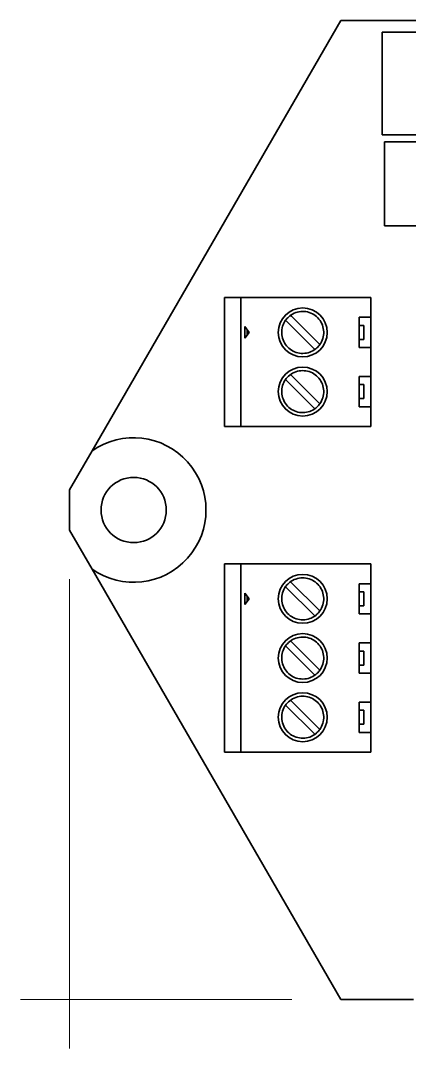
# Model space of a CAD drawing. Header units: millimetres. Extents: x -2 to 186, y -2 to 123.
# Drawn here: x -2.1 to 14.57, y -2.1 to 42 of the extents above; entities that cross this region are included whole.
import ezdxf

# ---------------------------------------------------------------- set-up
doc = ezdxf.new("R2010")
doc.units = ezdxf.units.MM
doc.header["$LTSCALE"] = 0.75
doc.layers.add('Dimensions', color=7, linetype='Continuous', lineweight=18)
doc.layers.add('表示', color=7, linetype='Continuous', lineweight=35)

# ---------------------------------------------------------------- blocks, each defined once
blk = doc.blocks.new('*U6')
at = {"layer": 'Dimensions', "color": 0, "ltscale": 0.75, "transparency": 16777216}
for p, q in [((0, 18.036207), (0, -2.1)), ((9.525644, 0), (-2.1, 0))]:
    blk.add_line(p, q, dxfattribs=at)

msp = doc.modelspace()

# ---------------------------------------------------------------- linework, layer by layer
at = {"layer": '表示', "extrusion": (-1e-16, -1, 0)}
for p, q in [((11.626, 42), (0.964, 23.534)), ((18.75, 42), (11.626, 42)), ((22.1, 41.5), (13.4, 41.5)), ((13.4, 41.5), (13.4, 37.1)), ((13.4, 37.1), (22.1, 37.1)), ((22, 36.8), (13.5, 36.8)), ((13.5, 36.8), (13.5, 33.2)), ((13.5, 33.2), (22, 33.2)), ((6.845, 30.115), (6.645, 30.115)), ((6.645, 24.585), (6.645, 30.115)), ((7.345, 30.115), (6.845, 30.115)), ((8.531, 30.115), (7.345, 30.115)), ((7.345, 24.585), (7.345, 30.115)), ((8.719, 30.115), (8.531, 30.115)), ((11.278, 30.115), (8.719, 30.115)), ((11.47, 30.115), (11.278, 30.115)), ((12.915, 30.115), (11.47, 30.115)), ((12.915, 29.27), (12.915, 30.115)), ((9.549, 29.282), (10.66, 28.17)), ((12.415, 27.97), (12.415, 29.27)), ((12.415, 29.27), (12.915, 29.27)), ((12.915, 27.97), (12.915, 29.27)), ((7.52, 28.87), (7.52, 28.37)), ((7.696, 28.62), (7.52, 28.87)), ((7.614, 28.736), (7.614, 28.504)), ((9.336, 29.07), (10.448, 27.958)), ((12.415, 28.92), (12.615, 28.92)), ((12.615, 28.92), (12.615, 28.32)), ((7.52, 28.37), (7.696, 28.62)), ((12.615, 28.32), (12.415, 28.32)), ((12.915, 27.97), (12.415, 27.97)), ((12.915, 26.73), (12.915, 27.97)), ((9.336, 26.53), (10.448, 25.418)), ((9.549, 26.742), (10.66, 25.63)), ((12.415, 25.43), (12.415, 26.73)), ((12.415, 26.73), (12.915, 26.73)), ((12.915, 25.43), (12.915, 26.73)), ((12.415, 26.38), (12.615, 26.38)), ((12.615, 26.38), (12.615, 25.78)), ((12.615, 25.78), (12.415, 25.78)), ((12.915, 25.43), (12.415, 25.43)), ((12.915, 24.585), (12.915, 25.43)), ((6.645, 24.585), (6.845, 24.585)), ((7.345, 24.585), (6.845, 24.585)), ((8.531, 24.585), (7.345, 24.585)), ((8.531, 24.585), (8.719, 24.585)), ((8.719, 24.585), (11.278, 24.585)), ((11.278, 24.585), (11.47, 24.585)), ((12.915, 24.585), (11.47, 24.585)), ((0, 21.864), (0.964, 23.534)), ((0, 20.136), (0, 21.864)), ((0.964, 18.466), (0, 20.136)), ((6.845, 18.685), (6.645, 18.685)), ((6.645, 10.615), (6.645, 18.685)), ((7.345, 18.685), (6.845, 18.685)), ((8.531, 18.685), (7.345, 18.685)), ((7.345, 10.615), (7.345, 18.685)), ((8.719, 18.685), (8.531, 18.685)), ((11.278, 18.685), (8.719, 18.685)), ((11.47, 18.685), (11.278, 18.685)), ((12.915, 18.685), (11.47, 18.685)), ((12.915, 17.84), (12.915, 18.685)), ((0.964, 18.466), (11.626, 0)), ((9.549, 17.852), (10.66, 16.74)), ((12.415, 16.54), (12.415, 17.84)), ((12.415, 17.84), (12.915, 17.84)), ((12.915, 16.54), (12.915, 17.84)), ((7.52, 17.44), (7.52, 16.94)), ((7.696, 17.19), (7.52, 17.44)), ((7.614, 17.306), (7.614, 17.074)), ((9.336, 17.64), (10.448, 16.528)), ((12.415, 17.49), (12.615, 17.49)), ((12.615, 17.49), (12.615, 16.89)), ((7.52, 16.94), (7.696, 17.19)), ((12.615, 16.89), (12.415, 16.89)), ((12.915, 16.54), (12.415, 16.54)), ((12.915, 15.3), (12.915, 16.54)), ((9.336, 15.1), (10.448, 13.988)), ((9.549, 15.312), (10.66, 14.2)), ((12.415, 14), (12.415, 15.3)), ((12.415, 15.3), (12.915, 15.3)), ((12.915, 14), (12.915, 15.3)), ((12.415, 14.95), (12.615, 14.95)), ((12.615, 14.95), (12.615, 14.35)), ((12.615, 14.35), (12.415, 14.35)), ((12.915, 14), (12.415, 14)), ((12.915, 12.76), (12.915, 14)), ((9.336, 12.56), (10.448, 11.448)), ((9.549, 12.772), (10.66, 11.66)), ((12.415, 11.46), (12.415, 12.76)), ((12.415, 12.76), (12.915, 12.76)), ((12.415, 12.41), (12.615, 12.41)), ((12.615, 12.41), (12.615, 11.81)), ((12.915, 11.46), (12.915, 12.76)), ((12.615, 11.81), (12.415, 11.81)), ((12.915, 11.46), (12.415, 11.46)), ((12.915, 10.615), (12.915, 11.46)), ((6.645, 10.615), (6.845, 10.615)), ((7.345, 10.615), (6.845, 10.615)), ((8.531, 10.615), (7.345, 10.615)), ((8.531, 10.615), (8.719, 10.615)), ((8.719, 10.615), (11.278, 10.615)), ((11.278, 10.615), (11.47, 10.615)), ((12.915, 10.615), (11.47, 10.615)), ((11.626, 0), (14.75, 0))]:
    msp.add_line(p, q, dxfattribs=at)
at = {"layer": '表示'}
for centre, radius in [((9.998, 28.62), 1.05), ((9.998, 26.08), 1.05), ((2.75, 21), 1.4), ((9.998, 17.19), 1.05), ((9.998, 14.65), 1.05), ((9.998, 12.11), 1.05)]:
    msp.add_circle(centre, radius, dxfattribs=at)
at = {"layer": '表示', "extrusion": (0, 0, -1)}
msp.add_arc((-2.75, 21), 3.1, 54.8283, 305.1717, dxfattribs=at)
at = {"layer": '表示'}
for points, knots in [([(9.264, 29.142), (9.208, 29.063), (9.164, 28.974), (9.107, 28.788), (9.094, 28.689), (9.1, 28.493), (9.12, 28.395), (9.188, 28.212), (9.238, 28.125), (9.362, 27.974), (9.437, 27.908), (9.603, 27.804), (9.695, 27.766), (9.885, 27.721), (9.985, 27.714), (10.18, 27.732), (10.277, 27.757), (10.455, 27.837), (10.539, 27.892), (10.656, 28.001), (10.697, 28.047), (10.733, 28.098)], [0, 0, 0, 0, 0.0290459, 0.0290459, 0.0583506, 0.0583506, 0.087646, 0.087646, 0.1169417, 0.1169417, 0.1462374, 0.1462374, 0.175533, 0.175533, 0.2048287, 0.2048287, 0.2341243, 0.2341243, 0.26342, 0.26342, 0.2819337, 0.2819337, 0.2819337, 0.2819337]), ([(10.733, 28.098), (10.789, 28.177), (10.832, 28.266), (10.889, 28.452), (10.902, 28.551), (10.896, 28.747), (10.876, 28.845), (10.808, 29.028), (10.758, 29.115), (10.634, 29.266), (10.559, 29.332), (10.393, 29.436), (10.301, 29.474), (10.111, 29.519), (10.011, 29.526), (9.816, 29.508), (9.72, 29.483), (9.541, 29.403), (9.458, 29.348), (9.341, 29.239), (9.299, 29.193), (9.264, 29.142)], [0, 0, 0, 0, 0.0290459, 0.0290459, 0.0583506, 0.0583506, 0.087646, 0.087646, 0.1169417, 0.1169417, 0.1462374, 0.1462374, 0.175533, 0.175533, 0.2048287, 0.2048287, 0.2341243, 0.2341243, 0.26342, 0.26342, 0.2819337, 0.2819337, 0.2819337, 0.2819337]), ([(9.264, 29.142), (9.27, 29.137), (9.275, 29.131), (9.298, 29.108), (9.319, 29.087), (9.336, 29.07)], [0.01965416, 0.01965416, 0.01965416, 0.01965416, 0.02227314, 0.02227314, 0.02983946, 0.02983946, 0.02983946, 0.02983946]), ([(9.549, 29.282), (9.531, 29.3), (9.51, 29.321), (9.488, 29.343), (9.482, 29.349), (9.476, 29.354)], [-0.02983946, -0.02983946, -0.02983946, -0.02983946, -0.02227314, -0.02227314, -0.01966202, -0.01966202, -0.01966202, -0.01966202]), ([(10.448, 27.958), (10.466, 27.94), (10.487, 27.919), (10.509, 27.897), (10.515, 27.891), (10.52, 27.886)], [0.08976705, 0.08976705, 0.08976705, 0.08976705, 0.09733337, 0.09733337, 0.09994449, 0.09994449, 0.09994449, 0.09994449]), ([(10.733, 28.098), (10.727, 28.103), (10.721, 28.109), (10.699, 28.132), (10.678, 28.153), (10.66, 28.17)], [-0.09995236, -0.09995236, -0.09995236, -0.09995236, -0.09733337, -0.09733337, -0.08976705, -0.08976705, -0.08976705, -0.08976705]), ([(10.733, 25.558), (10.789, 25.637), (10.832, 25.726), (10.889, 25.912), (10.902, 26.011), (10.896, 26.207), (10.876, 26.305), (10.808, 26.488), (10.758, 26.575), (10.634, 26.726), (10.559, 26.792), (10.393, 26.896), (10.301, 26.934), (10.111, 26.979), (10.011, 26.986), (9.816, 26.968), (9.72, 26.943), (9.541, 26.863), (9.458, 26.808), (9.341, 26.699), (9.299, 26.653), (9.264, 26.602)], [0, 0, 0, 0, 0.0290459, 0.0290459, 0.0583506, 0.0583506, 0.087646, 0.087646, 0.1169417, 0.1169417, 0.1462374, 0.1462374, 0.175533, 0.175533, 0.2048287, 0.2048287, 0.2341243, 0.2341243, 0.26342, 0.26342, 0.2819337, 0.2819337, 0.2819337, 0.2819337]), ([(9.264, 26.602), (9.208, 26.523), (9.164, 26.434), (9.107, 26.248), (9.094, 26.149), (9.1, 25.953), (9.12, 25.855), (9.188, 25.672), (9.238, 25.585), (9.362, 25.434), (9.437, 25.368), (9.603, 25.264), (9.695, 25.226), (9.885, 25.181), (9.985, 25.174), (10.18, 25.192), (10.277, 25.217), (10.455, 25.297), (10.539, 25.352), (10.656, 25.461), (10.697, 25.507), (10.733, 25.558)], [0, 0, 0, 0, 0.0290459, 0.0290459, 0.0583506, 0.0583506, 0.087646, 0.087646, 0.1169417, 0.1169417, 0.1462374, 0.1462374, 0.175533, 0.175533, 0.2048287, 0.2048287, 0.2341243, 0.2341243, 0.26342, 0.26342, 0.2819337, 0.2819337, 0.2819337, 0.2819337]), ([(9.264, 26.602), (9.27, 26.597), (9.275, 26.591), (9.298, 26.568), (9.319, 26.547), (9.336, 26.53)], [0.01965416, 0.01965416, 0.01965416, 0.01965416, 0.02227314, 0.02227314, 0.02983946, 0.02983946, 0.02983946, 0.02983946]), ([(9.549, 26.742), (9.531, 26.76), (9.51, 26.781), (9.488, 26.803), (9.482, 26.809), (9.476, 26.814)], [-0.02983946, -0.02983946, -0.02983946, -0.02983946, -0.02227314, -0.02227314, -0.01966202, -0.01966202, -0.01966202, -0.01966202]), ([(10.733, 25.558), (10.727, 25.563), (10.721, 25.569), (10.699, 25.592), (10.678, 25.613), (10.66, 25.63)], [-0.09995236, -0.09995236, -0.09995236, -0.09995236, -0.09733337, -0.09733337, -0.08976705, -0.08976705, -0.08976705, -0.08976705]), ([(10.448, 25.418), (10.466, 25.4), (10.487, 25.379), (10.509, 25.357), (10.515, 25.351), (10.52, 25.346)], [0.08976705, 0.08976705, 0.08976705, 0.08976705, 0.09733337, 0.09733337, 0.09994449, 0.09994449, 0.09994449, 0.09994449]), ([(10.733, 16.668), (10.789, 16.747), (10.832, 16.836), (10.889, 17.022), (10.902, 17.121), (10.896, 17.317), (10.876, 17.415), (10.808, 17.598), (10.758, 17.685), (10.634, 17.836), (10.559, 17.902), (10.393, 18.006), (10.301, 18.044), (10.111, 18.089), (10.011, 18.096), (9.816, 18.078), (9.72, 18.053), (9.541, 17.973), (9.458, 17.918), (9.341, 17.809), (9.299, 17.763), (9.264, 17.712)], [0, 0, 0, 0, 0.0290459, 0.0290459, 0.0583506, 0.0583506, 0.087646, 0.087646, 0.1169417, 0.1169417, 0.1462374, 0.1462374, 0.175533, 0.175533, 0.2048287, 0.2048287, 0.2341243, 0.2341243, 0.26342, 0.26342, 0.2819337, 0.2819337, 0.2819337, 0.2819337]), ([(9.264, 17.712), (9.208, 17.633), (9.164, 17.544), (9.107, 17.358), (9.094, 17.259), (9.1, 17.063), (9.12, 16.965), (9.188, 16.782), (9.238, 16.695), (9.362, 16.544), (9.437, 16.478), (9.603, 16.374), (9.695, 16.336), (9.885, 16.291), (9.985, 16.284), (10.18, 16.302), (10.277, 16.327), (10.455, 16.407), (10.539, 16.462), (10.656, 16.571), (10.697, 16.617), (10.733, 16.668)], [0, 0, 0, 0, 0.0290459, 0.0290459, 0.0583506, 0.0583506, 0.087646, 0.087646, 0.1169417, 0.1169417, 0.1462374, 0.1462374, 0.175533, 0.175533, 0.2048287, 0.2048287, 0.2341243, 0.2341243, 0.26342, 0.26342, 0.2819337, 0.2819337, 0.2819337, 0.2819337]), ([(9.264, 17.712), (9.27, 17.707), (9.275, 17.701), (9.298, 17.678), (9.319, 17.657), (9.336, 17.64)], [0.01965416, 0.01965416, 0.01965416, 0.01965416, 0.02227314, 0.02227314, 0.02983946, 0.02983946, 0.02983946, 0.02983946]), ([(9.549, 17.852), (9.531, 17.87), (9.51, 17.891), (9.488, 17.913), (9.482, 17.919), (9.476, 17.924)], [-0.02983946, -0.02983946, -0.02983946, -0.02983946, -0.02227314, -0.02227314, -0.01966202, -0.01966202, -0.01966202, -0.01966202]), ([(10.448, 16.528), (10.466, 16.51), (10.487, 16.489), (10.509, 16.467), (10.515, 16.461), (10.52, 16.456)], [0.08976705, 0.08976705, 0.08976705, 0.08976705, 0.09733337, 0.09733337, 0.09994449, 0.09994449, 0.09994449, 0.09994449]), ([(10.733, 16.668), (10.727, 16.673), (10.721, 16.679), (10.699, 16.702), (10.678, 16.723), (10.66, 16.74)], [-0.09995236, -0.09995236, -0.09995236, -0.09995236, -0.09733337, -0.09733337, -0.08976705, -0.08976705, -0.08976705, -0.08976705]), ([(10.733, 14.128), (10.789, 14.207), (10.832, 14.296), (10.889, 14.482), (10.902, 14.581), (10.896, 14.777), (10.876, 14.875), (10.808, 15.058), (10.758, 15.145), (10.634, 15.296), (10.559, 15.362), (10.393, 15.466), (10.301, 15.504), (10.111, 15.549), (10.011, 15.556), (9.816, 15.538), (9.72, 15.513), (9.541, 15.433), (9.458, 15.378), (9.341, 15.269), (9.299, 15.223), (9.264, 15.172)], [0, 0, 0, 0, 0.0290459, 0.0290459, 0.0583506, 0.0583506, 0.087646, 0.087646, 0.1169417, 0.1169417, 0.1462374, 0.1462374, 0.175533, 0.175533, 0.2048287, 0.2048287, 0.2341243, 0.2341243, 0.26342, 0.26342, 0.2819337, 0.2819337, 0.2819337, 0.2819337]), ([(9.264, 15.172), (9.208, 15.093), (9.164, 15.004), (9.107, 14.818), (9.094, 14.719), (9.1, 14.523), (9.12, 14.425), (9.188, 14.242), (9.238, 14.155), (9.362, 14.004), (9.437, 13.938), (9.603, 13.834), (9.695, 13.796), (9.885, 13.751), (9.985, 13.744), (10.18, 13.762), (10.277, 13.787), (10.455, 13.867), (10.539, 13.922), (10.656, 14.031), (10.697, 14.077), (10.733, 14.128)], [0, 0, 0, 0, 0.0290459, 0.0290459, 0.0583506, 0.0583506, 0.087646, 0.087646, 0.1169417, 0.1169417, 0.1462374, 0.1462374, 0.175533, 0.175533, 0.2048287, 0.2048287, 0.2341243, 0.2341243, 0.26342, 0.26342, 0.2819337, 0.2819337, 0.2819337, 0.2819337]), ([(9.264, 15.172), (9.27, 15.167), (9.275, 15.161), (9.298, 15.138), (9.319, 15.117), (9.336, 15.1)], [0.01965416, 0.01965416, 0.01965416, 0.01965416, 0.02227314, 0.02227314, 0.02983946, 0.02983946, 0.02983946, 0.02983946]), ([(9.549, 15.312), (9.531, 15.33), (9.51, 15.351), (9.488, 15.373), (9.482, 15.379), (9.476, 15.384)], [-0.02983946, -0.02983946, -0.02983946, -0.02983946, -0.02227314, -0.02227314, -0.01966202, -0.01966202, -0.01966202, -0.01966202]), ([(10.733, 14.128), (10.727, 14.133), (10.721, 14.139), (10.699, 14.162), (10.678, 14.183), (10.66, 14.2)], [-0.09995236, -0.09995236, -0.09995236, -0.09995236, -0.09733337, -0.09733337, -0.08976705, -0.08976705, -0.08976705, -0.08976705]), ([(10.448, 13.988), (10.466, 13.97), (10.487, 13.949), (10.509, 13.927), (10.515, 13.921), (10.52, 13.916)], [0.08976705, 0.08976705, 0.08976705, 0.08976705, 0.09733337, 0.09733337, 0.09994449, 0.09994449, 0.09994449, 0.09994449]), ([(10.733, 11.588), (10.789, 11.667), (10.832, 11.756), (10.889, 11.942), (10.902, 12.041), (10.896, 12.237), (10.876, 12.335), (10.808, 12.518), (10.758, 12.605), (10.634, 12.756), (10.559, 12.822), (10.393, 12.926), (10.301, 12.964), (10.111, 13.009), (10.011, 13.016), (9.816, 12.998), (9.72, 12.973), (9.541, 12.893), (9.458, 12.838), (9.341, 12.729), (9.299, 12.683), (9.264, 12.632)], [0, 0, 0, 0, 0.0290459, 0.0290459, 0.0583506, 0.0583506, 0.087646, 0.087646, 0.1169417, 0.1169417, 0.1462374, 0.1462374, 0.175533, 0.175533, 0.2048287, 0.2048287, 0.2341243, 0.2341243, 0.26342, 0.26342, 0.2819337, 0.2819337, 0.2819337, 0.2819337]), ([(9.549, 12.772), (9.531, 12.79), (9.51, 12.811), (9.488, 12.833), (9.482, 12.839), (9.476, 12.844)], [-0.02983946, -0.02983946, -0.02983946, -0.02983946, -0.02227314, -0.02227314, -0.01966202, -0.01966202, -0.01966202, -0.01966202]), ([(9.264, 12.632), (9.208, 12.553), (9.164, 12.464), (9.107, 12.278), (9.094, 12.179), (9.1, 11.983), (9.12, 11.885), (9.188, 11.702), (9.238, 11.615), (9.362, 11.464), (9.437, 11.398), (9.603, 11.294), (9.695, 11.256), (9.885, 11.211), (9.985, 11.204), (10.18, 11.222), (10.277, 11.247), (10.455, 11.327), (10.539, 11.382), (10.656, 11.491), (10.697, 11.537), (10.733, 11.588)], [0, 0, 0, 0, 0.0290459, 0.0290459, 0.0583506, 0.0583506, 0.087646, 0.087646, 0.1169417, 0.1169417, 0.1462374, 0.1462374, 0.175533, 0.175533, 0.2048287, 0.2048287, 0.2341243, 0.2341243, 0.26342, 0.26342, 0.2819337, 0.2819337, 0.2819337, 0.2819337]), ([(9.264, 12.632), (9.27, 12.627), (9.275, 12.621), (9.298, 12.598), (9.319, 12.577), (9.336, 12.56)], [0.01965416, 0.01965416, 0.01965416, 0.01965416, 0.02227314, 0.02227314, 0.02983946, 0.02983946, 0.02983946, 0.02983946]), ([(10.733, 11.588), (10.727, 11.593), (10.721, 11.599), (10.699, 11.622), (10.678, 11.643), (10.66, 11.66)], [-0.09995236, -0.09995236, -0.09995236, -0.09995236, -0.09733337, -0.09733337, -0.08976705, -0.08976705, -0.08976705, -0.08976705]), ([(10.448, 11.448), (10.466, 11.43), (10.487, 11.409), (10.509, 11.387), (10.515, 11.381), (10.52, 11.376)], [0.08976705, 0.08976705, 0.08976705, 0.08976705, 0.09733337, 0.09733337, 0.09994449, 0.09994449, 0.09994449, 0.09994449])]:
    msp.add_open_spline(points, degree=3, knots=knots, dxfattribs=at)

# ---------------------------------------------------------------- block references
at = {"layer": 'Dimensions', "ltscale": 0.75}
msp.add_blockref('*U6', (0, 0), dxfattribs=at)

doc.saveas('drawing.dxf')
